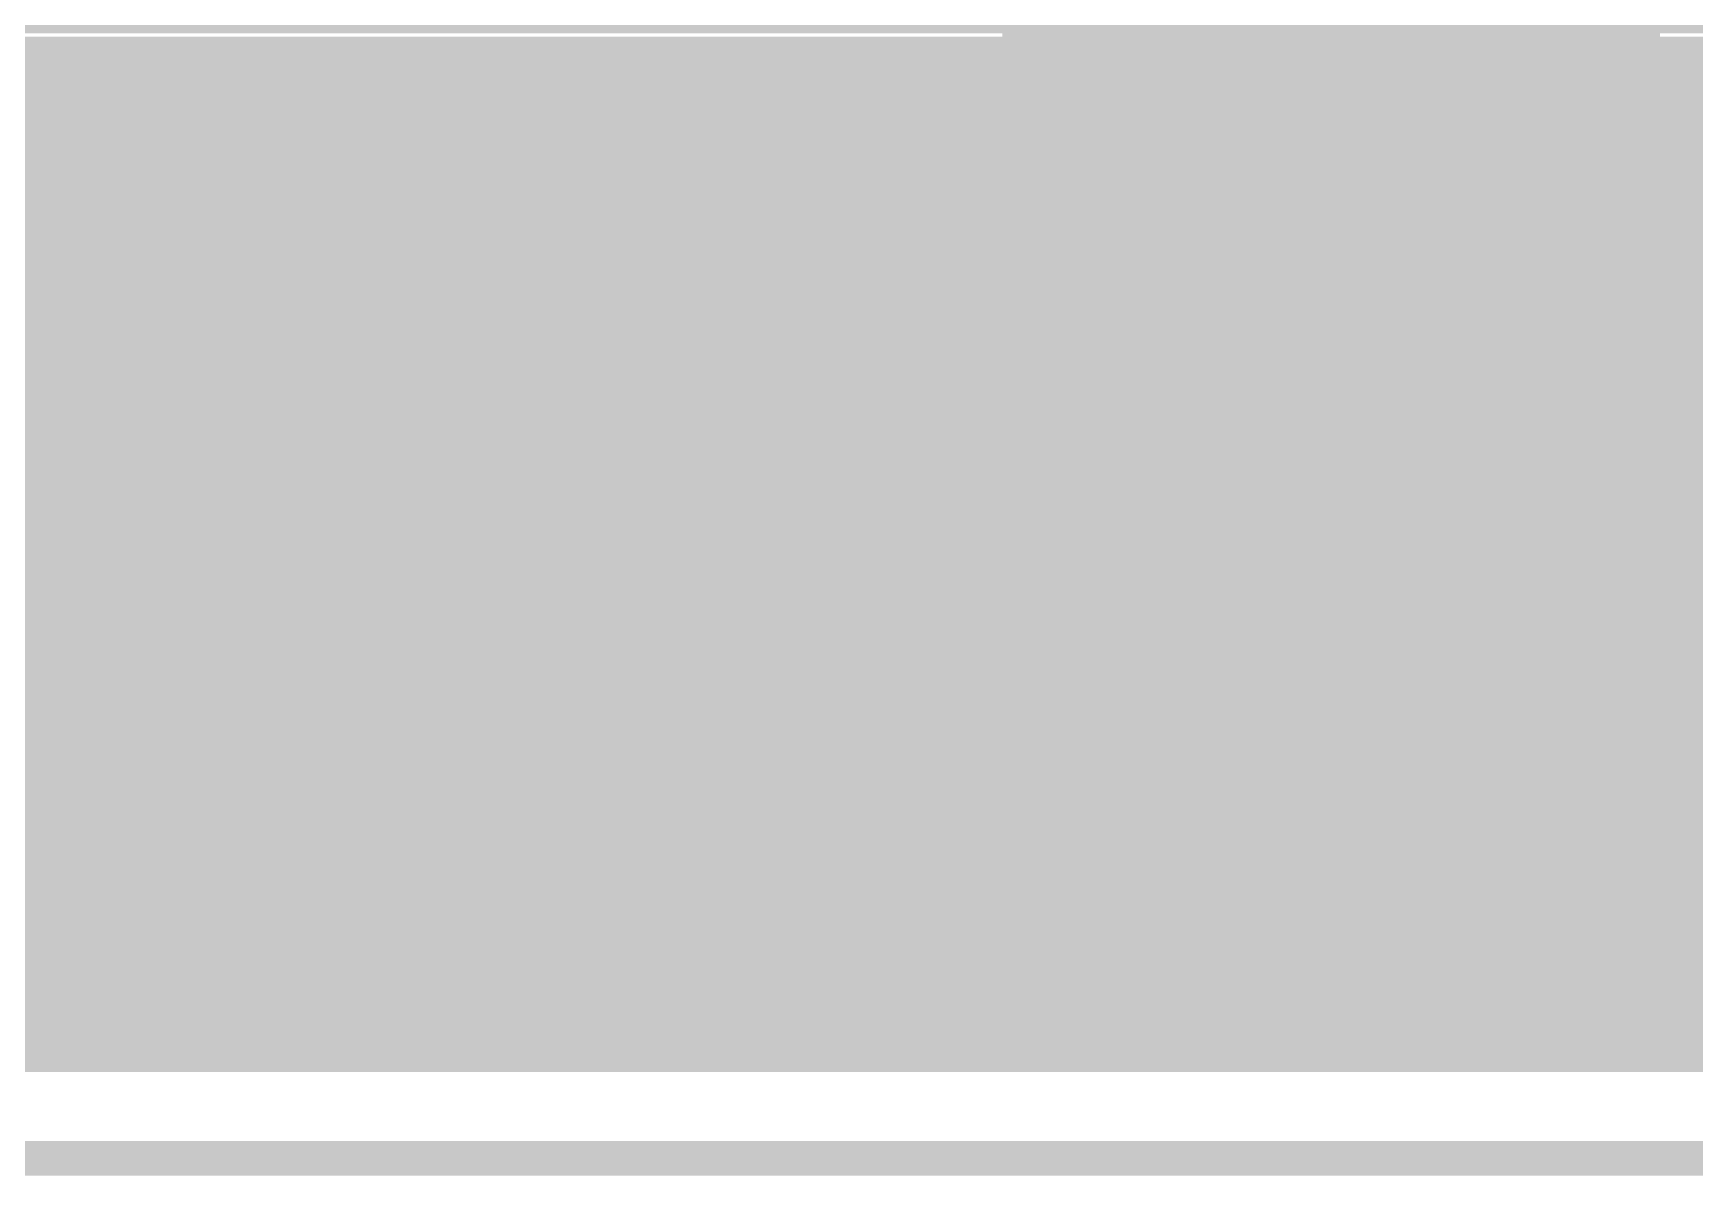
# Model space of a CAD drawing. Header units: millimetres. Extents: x 1.9 to 5.81, y 3 to 5.61.
# Drawn here: x 2.425 to 2.905, y 2.995 to 3.325 of the extents above; entities that cross this region are included whole.
import ezdxf

# ---------------------------------------------------------------- set-up
doc = ezdxf.new("R2010")
doc.units = ezdxf.units.MM
doc.header["$MEASUREMENT"] = 0
for name, color, linetype in [('BottomLayer', 5, 'Continuous'), ('BottomSolder', 6, 'Continuous'), ('KeepOutLayer', 6, 'Continuous'), ('MultiLayer', 9, 'Continuous'), ('TopLayer', 1, 'Continuous'), ('TopOverlay', 2, 'Continuous'), ('TopPaste', 8, 'Continuous'), ('TopSolder', 216, 'Continuous')]:
    doc.layers.add(name, color=color, linetype=linetype)

msp = doc.modelspace()

# ---------------------------------------------------------------- linework, layer by layer
at = {"layer": 'BottomLayer', "const_width": 0.01}
for points in [[(2.27, 3.319), (3.975, 3.319)], [(2.42, 3.03), (2.42, 3.319)], [(2.43, 3.03), (2.43, 3.319)], [(2.44, 3.03), (2.44, 3.319)], [(2.45, 3.03), (2.45, 3.319)], [(2.46, 3.03), (2.46, 3.319)], [(2.47, 3.03), (2.47, 3.319)], [(2.48, 3.03), (2.48, 3.319)], [(2.49, 3.03), (2.49, 3.319)], [(2.5, 3.03), (2.5, 3.319)], [(2.51, 3.03), (2.51, 3.319)], [(2.52, 3.03), (2.52, 3.319)], [(2.53, 3.03), (2.53, 3.319)], [(2.54, 3.03), (2.54, 3.319)], [(2.55, 3.03), (2.55, 3.319)], [(2.56, 3.03), (2.56, 3.319)], [(2.57, 3.03), (2.57, 3.319)], [(2.58, 3.03), (2.58, 3.319)], [(2.59, 3.03), (2.59, 3.319)], [(2.6, 3.03), (2.6, 3.319)], [(2.61, 3.03), (2.61, 3.319)], [(2.62, 3.03), (2.62, 3.319)], [(2.63, 3.03), (2.63, 3.319)], [(2.64, 3.03), (2.64, 3.319)], [(2.65, 3.03), (2.65, 3.319)], [(2.66, 3.03), (2.66, 3.319)], [(2.67, 3.03), (2.67, 3.319)], [(2.68, 3.03), (2.68, 3.319)], [(2.69, 3.03), (2.69, 3.319)], [(2.7, 3.03), (2.7, 3.319)], [(2.71, 3.03), (2.71, 3.319)], [(2.72, 3.03), (2.72, 3.319)], [(2.73, 3.03), (2.73, 3.319)], [(2.74, 3.03), (2.74, 3.319)], [(2.75, 3.03), (2.75, 3.319)], [(2.76, 3.03), (2.76, 3.319)], [(2.77, 3.03), (2.77, 3.319)], [(2.78, 3.03), (2.78, 3.319)], [(2.79, 3.03), (2.79, 3.319)], [(2.8, 3.03), (2.8, 3.319)], [(2.81, 3.03), (2.81, 3.319)], [(2.82, 3.03), (2.82, 3.319)], [(2.83, 3.03), (2.83, 3.319)], [(2.84, 3.03), (2.84, 3.319)], [(2.85, 3.03), (2.85, 3.319)], [(2.86, 3.03), (2.86, 3.319)], [(2.87, 3.03), (2.87, 3.319)], [(2.88, 3.03), (2.88, 3.319)], [(2.89, 3.03), (2.89, 3.319)], [(2.9, 3.03), (2.9, 3.319)], [(2.91, 3.03), (2.91, 3.319)], [(1.93, 3.31), (4.14116, 3.31)], [(1.93, 3.3), (4.15116, 3.3)], [(1.93, 3.29), (4.16116, 3.29)], [(1.93, 3.28), (4.17116, 3.28)], [(1.93, 3.27), (4.18116, 3.27)], [(1.93, 3.26), (4.19719, 3.26)], [(1.93, 3.25), (5.15616, 3.25)], [(1.93, 3.24), (5.16616, 3.24)], [(1.93, 3.23), (5.17616, 3.23)], [(1.93, 3.22), (5.18616, 3.22)], [(1.93, 3.21), (5.19616, 3.21)], [(1.93, 3.2), (5.20616, 3.2)], [(2.03041, 3.19), (5.21616, 3.19)], [(2.05123, 3.18), (5.22616, 3.18)], [(2.06423, 3.17), (5.23616, 3.17)], [(2.07365, 3.16), (5.24592, 3.16)], [(2.08078, 3.15), (5.245, 3.15)], [(2.08617, 3.14), (5.24592, 3.14)], [(2.09014, 3.13), (5.24877, 3.13)], [(2.09287, 3.12), (5.2539, 3.12)], [(2.09447, 3.11), (5.26225, 3.11)], [(2.095, 3.1), (5.27709, 3.1)], [(2.09447, 3.09), (5.60553, 3.09)], [(2.09287, 3.08), (5.60713, 3.08)], [(2.09014, 3.07), (5.60986, 3.07)], [(2.08617, 3.06), (5.61383, 3.06)], [(2.08078, 3.05), (5.61922, 3.05)], [(2.07365, 3.04), (5.62635, 3.04)], [(2.06423, 3.03), (5.63577, 3.03)], [(2.06423, 3.03), (5.63577, 3.03)]]:
    msp.add_lwpolyline(points, dxfattribs=at)
at = {"layer": 'BottomLayer'}
for points, const_width in [([(2.4175, 3.319, 1), (2.4225, 3.319, 1)], 0.005), ([(2.4275, 3.319, 1), (2.4325, 3.319, 1)], 0.005), ([(2.4375, 3.319, 1), (2.4425, 3.319, 1)], 0.005), ([(2.4475, 3.319, 1), (2.4525, 3.319, 1)], 0.005), ([(2.4575, 3.319, 1), (2.4625, 3.319, 1)], 0.005), ([(2.4675, 3.319, 1), (2.4725, 3.319, 1)], 0.005), ([(2.4775, 3.319, 1), (2.4825, 3.319, 1)], 0.005), ([(2.4875, 3.319, 1), (2.4925, 3.319, 1)], 0.005), ([(2.4975, 3.319, 1), (2.5025, 3.319, 1)], 0.005), ([(2.5075, 3.319, 1), (2.5125, 3.319, 1)], 0.005), ([(2.5175, 3.319, 1), (2.5225, 3.319, 1)], 0.005), ([(2.5275, 3.319, 1), (2.5325, 3.319, 1)], 0.005), ([(2.5375, 3.319, 1), (2.5425, 3.319, 1)], 0.005), ([(2.5475, 3.319, 1), (2.5525, 3.319, 1)], 0.005), ([(2.5575, 3.319, 1), (2.5625, 3.319, 1)], 0.005), ([(2.5675, 3.319, 1), (2.5725, 3.319, 1)], 0.005), ([(2.5775, 3.319, 1), (2.5825, 3.319, 1)], 0.005), ([(2.5875, 3.319, 1), (2.5925, 3.319, 1)], 0.005), ([(2.5975, 3.319, 1), (2.6025, 3.319, 1)], 0.005), ([(2.6075, 3.319, 1), (2.6125, 3.319, 1)], 0.005), ([(2.6175, 3.319, 1), (2.6225, 3.319, 1)], 0.005), ([(2.6275, 3.319, 1), (2.6325, 3.319, 1)], 0.005), ([(2.6375, 3.319, 1), (2.6425, 3.319, 1)], 0.005), ([(2.6475, 3.319, 1), (2.6525, 3.319, 1)], 0.005), ([(2.6575, 3.319, 1), (2.6625, 3.319, 1)], 0.005), ([(2.6675, 3.319, 1), (2.6725, 3.319, 1)], 0.005), ([(2.6775, 3.319, 1), (2.6825, 3.319, 1)], 0.005), ([(2.6875, 3.319, 1), (2.6925, 3.319, 1)], 0.005), ([(2.6975, 3.319, 1), (2.7025, 3.319, 1)], 0.005), ([(2.7075, 3.319, 1), (2.7125, 3.319, 1)], 0.005), ([(2.7175, 3.319, 1), (2.7225, 3.319, 1)], 0.005), ([(2.7275, 3.319, 1), (2.7325, 3.319, 1)], 0.005), ([(2.7375, 3.319, 1), (2.7425, 3.319, 1)], 0.005), ([(2.7475, 3.319, 1), (2.7525, 3.319, 1)], 0.005), ([(2.7575, 3.319, 1), (2.7625, 3.319, 1)], 0.005), ([(2.7675, 3.319, 1), (2.7725, 3.319, 1)], 0.005), ([(2.7775, 3.319, 1), (2.7825, 3.319, 1)], 0.005), ([(2.7875, 3.319, 1), (2.7925, 3.319, 1)], 0.005), ([(2.7975, 3.319, 1), (2.8025, 3.319, 1)], 0.005), ([(2.8075, 3.319, 1), (2.8125, 3.319, 1)], 0.005), ([(2.8175, 3.319, 1), (2.8225, 3.319, 1)], 0.005), ([(2.8275, 3.319, 1), (2.8325, 3.319, 1)], 0.005), ([(2.8375, 3.319, 1), (2.8425, 3.319, 1)], 0.005), ([(2.8475, 3.319, 1), (2.8525, 3.319, 1)], 0.005), ([(2.8575, 3.319, 1), (2.8625, 3.319, 1)], 0.005), ([(2.8675, 3.319, 1), (2.8725, 3.319, 1)], 0.005), ([(2.8775, 3.319, 1), (2.8825, 3.319, 1)], 0.005), ([(2.8875, 3.319, 1), (2.8925, 3.319, 1)], 0.005), ([(2.8975, 3.319, 1), (2.9025, 3.319, 1)], 0.005), ([(2.9075, 3.319, 1), (2.9125, 3.319, 1)], 0.005), ([(2.83, 3.28, 1), (2.85, 3.28, 1)], 0.02), ([(2.44, 3.2, 1), (2.46, 3.2, 1)], 0.02), ([(2.79, 3.15, 1), (2.81, 3.15, 1)], 0.02), ([(2.4175, 3.03, 1), (2.4225, 3.03, 1)], 0.005), ([(2.4275, 3.03, 1), (2.4325, 3.03, 1)], 0.005), ([(2.4375, 3.03, 1), (2.4425, 3.03, 1)], 0.005), ([(2.4475, 3.03, 1), (2.4525, 3.03, 1)], 0.005), ([(2.4575, 3.03, 1), (2.4625, 3.03, 1)], 0.005), ([(2.4675, 3.03, 1), (2.4725, 3.03, 1)], 0.005), ([(2.4775, 3.03, 1), (2.4825, 3.03, 1)], 0.005), ([(2.4875, 3.03, 1), (2.4925, 3.03, 1)], 0.005), ([(2.4975, 3.03, 1), (2.5025, 3.03, 1)], 0.005), ([(2.5075, 3.03, 1), (2.5125, 3.03, 1)], 0.005), ([(2.5175, 3.03, 1), (2.5225, 3.03, 1)], 0.005), ([(2.5275, 3.03, 1), (2.5325, 3.03, 1)], 0.005), ([(2.5375, 3.03, 1), (2.5425, 3.03, 1)], 0.005), ([(2.5475, 3.03, 1), (2.5525, 3.03, 1)], 0.005), ([(2.5575, 3.03, 1), (2.5625, 3.03, 1)], 0.005), ([(2.5675, 3.03, 1), (2.5725, 3.03, 1)], 0.005), ([(2.5775, 3.03, 1), (2.5825, 3.03, 1)], 0.005), ([(2.5875, 3.03, 1), (2.5925, 3.03, 1)], 0.005), ([(2.5975, 3.03, 1), (2.6025, 3.03, 1)], 0.005), ([(2.6075, 3.03, 1), (2.6125, 3.03, 1)], 0.005), ([(2.6175, 3.03, 1), (2.6225, 3.03, 1)], 0.005), ([(2.6275, 3.03, 1), (2.6325, 3.03, 1)], 0.005), ([(2.6375, 3.03, 1), (2.6425, 3.03, 1)], 0.005), ([(2.6475, 3.03, 1), (2.6525, 3.03, 1)], 0.005), ([(2.6575, 3.03, 1), (2.6625, 3.03, 1)], 0.005), ([(2.6675, 3.03, 1), (2.6725, 3.03, 1)], 0.005), ([(2.6775, 3.03, 1), (2.6825, 3.03, 1)], 0.005), ([(2.6875, 3.03, 1), (2.6925, 3.03, 1)], 0.005), ([(2.6975, 3.03, 1), (2.7025, 3.03, 1)], 0.005), ([(2.7075, 3.03, 1), (2.7125, 3.03, 1)], 0.005), ([(2.7175, 3.03, 1), (2.7225, 3.03, 1)], 0.005), ([(2.7275, 3.03, 1), (2.7325, 3.03, 1)], 0.005), ([(2.7375, 3.03, 1), (2.7425, 3.03, 1)], 0.005), ([(2.7475, 3.03, 1), (2.7525, 3.03, 1)], 0.005), ([(2.7575, 3.03, 1), (2.7625, 3.03, 1)], 0.005), ([(2.7675, 3.03, 1), (2.7725, 3.03, 1)], 0.005), ([(2.7775, 3.03, 1), (2.7825, 3.03, 1)], 0.005), ([(2.7875, 3.03, 1), (2.7925, 3.03, 1)], 0.005), ([(2.7975, 3.03, 1), (2.8025, 3.03, 1)], 0.005), ([(2.8075, 3.03, 1), (2.8125, 3.03, 1)], 0.005), ([(2.8175, 3.03, 1), (2.8225, 3.03, 1)], 0.005), ([(2.8275, 3.03, 1), (2.8325, 3.03, 1)], 0.005), ([(2.8375, 3.03, 1), (2.8425, 3.03, 1)], 0.005), ([(2.8475, 3.03, 1), (2.8525, 3.03, 1)], 0.005), ([(2.8575, 3.03, 1), (2.8625, 3.03, 1)], 0.005), ([(2.8675, 3.03, 1), (2.8725, 3.03, 1)], 0.005), ([(2.8775, 3.03, 1), (2.8825, 3.03, 1)], 0.005), ([(2.8875, 3.03, 1), (2.8925, 3.03, 1)], 0.005), ([(2.8975, 3.03, 1), (2.9025, 3.03, 1)], 0.005), ([(2.9075, 3.03, 1), (2.9125, 3.03, 1)], 0.005)]:
    msp.add_lwpolyline(points, format="xyb", close=True, dxfattribs=dict(at, const_width=const_width))
at = {"layer": 'BottomSolder', "const_width": 0.024}
for points in [[(2.828, 3.28, 1), (2.852, 3.28, 1)], [(2.828, 3.28, 1), (2.852, 3.28, 1)], [(2.438, 3.2, 1), (2.462, 3.2, 1)], [(2.438, 3.2, 1), (2.462, 3.2, 1)], [(2.788, 3.15, 1), (2.812, 3.15, 1)], [(2.788, 3.15, 1), (2.812, 3.15, 1)]]:
    msp.add_lwpolyline(points, format="xyb", close=True, dxfattribs=at)
at = {"layer": 'KeepOutLayer', "const_width": 0.01}
msp.add_lwpolyline([(1.9, 3), (5.8, 3)], dxfattribs=at)
at = {"layer": 'MultiLayer', "const_width": 0.02}
for points in [[(2.83, 3.28, 1), (2.85, 3.28, 1)], [(2.44, 3.2, 1), (2.46, 3.2, 1)], [(2.79, 3.15, 1), (2.81, 3.15, 1)]]:
    msp.add_lwpolyline(points, format="xyb", close=True, dxfattribs=at)
at = {"layer": 'TopLayer'}
for points, const_width in [([(2.72, 3.28243), (2.72, 3.379)], 0.01), ([(2.73, 3.27243), (2.73, 3.379)], 0.01), ([(2.74, 3.26243), (2.74, 3.379)], 0.01), ([(2.75, 3.255), (2.75, 3.379)], 0.01), ([(2.76, 3.255), (2.76, 3.379)], 0.01), ([(2.77, 3.255), (2.77, 3.379)], 0.01), ([(2.78, 3.255), (2.78, 3.379)], 0.01), ([(2.79, 3.255), (2.79, 3.379)], 0.01), ([(2.8, 3.255), (2.8, 3.379)], 0.01), ([(2.81, 3.255), (2.81, 3.379)], 0.01), ([(2.82, 3.255), (2.82, 3.379)], 0.01), ([(2.83, 3.255), (2.83, 3.379)], 0.01), ([(2.84, 3.255), (2.84, 3.379)], 0.01), ([(2.85, 3.255), (2.85, 3.379)], 0.01), ([(2.86, 3.255), (2.86, 3.379)], 0.01), ([(2.87, 3.255), (2.87, 3.379)], 0.01), ([(2.88, 3.255), (2.88, 3.379)], 0.01), ([(2.715, 3.28743), (2.715, 3.335)], 0.01), ([(2.885, 3.255), (2.885, 3.335)], 0.01), ([(2.715, 3.33), (2.885, 3.33)], 0.01), ([(2.715, 3.32), (2.885, 3.32)], 0.01), ([(2.715, 3.31), (2.885, 3.31)], 0.01), ([(2.35, 3.29), (2.65, 3.29)], 0.04), ([(2.715, 3.3), (2.885, 3.3)], 0.01), ([(2.67, 3.29), (2.735, 3.225)], 0.01), ([(2.715, 3.29), (2.885, 3.29)], 0.01), ([(2.715, 3.28743), (2.74743, 3.255)], 0.01), ([(2.72243, 3.28), (2.885, 3.28)], 0.01), ([(2.73243, 3.27), (2.885, 3.27)], 0.01), ([(2.74243, 3.26), (2.885, 3.26)], 0.01), ([(2.74743, 3.255), (2.885, 3.255)], 0.01), ([(2.415, 3.245), (2.585, 3.245)], 0.01), ([(2.42, 3.03), (2.42, 3.245)], 0.01), ([(2.43, 3.03), (2.43, 3.245)], 0.01), ([(2.44, 3.03), (2.44, 3.245)], 0.01), ([(2.45, 3.03), (2.45, 3.245)], 0.01), ([(2.46, 3.03), (2.46, 3.245)], 0.01), ([(2.47, 3.03), (2.47, 3.245)], 0.01), ([(2.48, 3.03), (2.48, 3.245)], 0.01), ([(2.49, 3.03), (2.49, 3.245)], 0.01), ([(2.5, 3.03), (2.5, 3.245)], 0.01), ([(2.51, 3.03), (2.51, 3.245)], 0.01), ([(2.52, 3.03), (2.52, 3.245)], 0.01), ([(2.53, 3.03), (2.53, 3.245)], 0.01), ([(2.54, 3.03), (2.54, 3.245)], 0.01), ([(2.55, 3.03), (2.55, 3.245)], 0.01), ([(2.56, 3.03), (2.56, 3.245)], 0.01), ([(2.57, 3.03), (2.57, 3.245)], 0.01), ([(2.58, 3.03), (2.58, 3.245)], 0.01), ([(2.585, 3.245), (2.65, 3.245)], 0.01), ([(2.585, 3.245), (2.65, 3.245)], 0.01), ([(2.59, 3.155), (2.59, 3.245)], 0.01), ([(2.6, 3.155), (2.6, 3.245)], 0.01), ([(2.61, 3.155), (2.61, 3.245)], 0.01), ([(2.62, 3.155), (2.62, 3.245)], 0.01), ([(2.63, 3.155), (2.63, 3.245)], 0.01), ([(2.64, 3.155), (2.64, 3.245)], 0.01), ([(2.65, 3.245), (2.67257, 3.245)], 0.01), ([(2.65, 3.155), (2.65, 3.245)], 0.01), ([(2.66, 3.155), (2.66, 3.245)], 0.01), ([(2.67, 3.155), (2.67, 3.245)], 0.01), ([(2.67257, 3.245), (2.71377, 3.2038)], 0.01), ([(1.93, 3.24), (2.67757, 3.24)], 0.01), ([(2.68, 3.155), (2.68, 3.23757)], 0.01), ([(1.93, 3.23), (2.68757, 3.23)], 0.01), ([(2.69, 3.155), (2.69, 3.22757)], 0.01), ([(2.735, 3.225), (3.98, 3.225)], 0.01), ([(1.93, 3.22), (2.69757, 3.22)], 0.01), ([(2.7, 3.155), (2.7, 3.21757)], 0.01), ([(1.93, 3.21), (2.70757, 3.21)], 0.01), ([(2.71, 3.155), (2.71, 3.20757)], 0.01), ([(1.93, 3.2), (2.71842, 3.2)], 0.01), ([(2.72, 3.03), (2.72, 3.19902)], 0.01), ([(2.73, 3.03), (2.73, 3.19542)], 0.01), ([(2.735, 3.195), (3.98, 3.195)], 0.01), ([(2.74, 3.03), (2.74, 3.195)], 0.01), ([(2.75, 3.03), (2.75, 3.195)], 0.01), ([(2.76, 3.03), (2.76, 3.195)], 0.01), ([(2.77, 3.03), (2.77, 3.195)], 0.01), ([(2.78, 3.03), (2.78, 3.195)], 0.01), ([(2.79, 3.03), (2.79, 3.195)], 0.01), ([(2.8, 3.03), (2.8, 3.195)], 0.01), ([(2.81, 3.03), (2.81, 3.195)], 0.01), ([(2.82, 3.03), (2.82, 3.195)], 0.01), ([(2.83, 3.03), (2.83, 3.195)], 0.01), ([(2.84, 3.03), (2.84, 3.195)], 0.01), ([(2.85, 3.03), (2.85, 3.195)], 0.01), ([(2.86, 3.03), (2.86, 3.195)], 0.01), ([(2.87, 3.03), (2.87, 3.195)], 0.01), ([(2.88, 3.03), (2.88, 3.195)], 0.01), ([(2.89, 3.155), (2.89, 3.195)], 0.01), ([(2.9, 3.155), (2.9, 3.195)], 0.01), ([(2.91, 3.155), (2.91, 3.195)], 0.01), ([(2.03041, 3.19), (5.26225, 3.19)], 0.01), ([(2.05123, 3.18), (5.2539, 3.18)], 0.01), ([(2.06423, 3.17), (5.24877, 3.17)], 0.01), ([(2.07365, 3.16), (5.24592, 3.16)], 0.01), ([(2.585, 3.155), (2.715, 3.155)], 0.01), ([(2.585, 3.065), (2.585, 3.155)], 0.01), ([(2.65, 3.11), (2.65, 3.15)], 0.02), ([(2.715, 3.065), (2.715, 3.155)], 0.01), ([(2.885, 3.155), (3.015, 3.155)], 0.01), ([(2.885, 3.065), (2.885, 3.155)], 0.01), ([(2.415, 3.15), (2.585, 3.15)], 0.01), ([(2.715, 3.15), (2.885, 3.15)], 0.01), ([(2.415, 3.14), (2.585, 3.14)], 0.01), ([(2.715, 3.14), (2.885, 3.14)], 0.01), ([(2.415, 3.13), (2.585, 3.13)], 0.01), ([(2.715, 3.13), (2.885, 3.13)], 0.01), ([(2.35, 3.11), (5.05, 3.11)], 0.04), ([(2.415, 3.12), (2.585, 3.12)], 0.01), ([(2.715, 3.12), (2.885, 3.12)], 0.01), ([(2.59, 3.11), (2.65, 3.11)], 0.02), ([(2.65, 3.11), (2.71, 3.11)], 0.02), ([(2.65, 3.07), (2.65, 3.11)], 0.02), ([(2.89, 3.11), (2.95, 3.11)], 0.02), ([(2.415, 3.11), (2.585, 3.11)], 0.01), ([(2.715, 3.11), (2.885, 3.11)], 0.01), ([(2.415, 3.1), (2.585, 3.1)], 0.01), ([(2.715, 3.1), (2.885, 3.1)], 0.01), ([(2.415, 3.09), (2.585, 3.09)], 0.01), ([(2.715, 3.09), (2.885, 3.09)], 0.01), ([(2.415, 3.08), (2.585, 3.08)], 0.01), ([(2.715, 3.08), (2.885, 3.08)], 0.01), ([(2.415, 3.07), (2.585, 3.07)], 0.01), ([(2.715, 3.07), (2.885, 3.07)], 0.01), ([(2.585, 3.065), (2.715, 3.065)], 0.01), ([(2.59, 3.03), (2.59, 3.065)], 0.01), ([(2.6, 3.03), (2.6, 3.065)], 0.01), ([(2.61, 3.03), (2.61, 3.065)], 0.01), ([(2.62, 3.03), (2.62, 3.065)], 0.01), ([(2.63, 3.03), (2.63, 3.065)], 0.01), ([(2.64, 3.03), (2.64, 3.065)], 0.01), ([(2.65, 3.03), (2.65, 3.065)], 0.01), ([(2.66, 3.03), (2.66, 3.065)], 0.01), ([(2.67, 3.03), (2.67, 3.065)], 0.01), ([(2.68, 3.03), (2.68, 3.065)], 0.01), ([(2.69, 3.03), (2.69, 3.065)], 0.01), ([(2.7, 3.03), (2.7, 3.065)], 0.01), ([(2.71, 3.03), (2.71, 3.065)], 0.01), ([(2.885, 3.065), (3.015, 3.065)], 0.01), ([(2.89, 3.03), (2.89, 3.065)], 0.01), ([(2.9, 3.03), (2.9, 3.065)], 0.01), ([(2.91, 3.03), (2.91, 3.065)], 0.01), ([(2.08617, 3.06), (5.61383, 3.06)], 0.01), ([(2.08078, 3.05), (5.61922, 3.05)], 0.01), ([(2.07365, 3.04), (5.62635, 3.04)], 0.01), ([(2.06423, 3.03), (5.63577, 3.03)], 0.01), ([(2.06423, 3.03), (5.63577, 3.03)], 0.01)]:
    msp.add_lwpolyline(points, dxfattribs=dict(at, const_width=const_width))
for points, const_width in [([(2.7125, 3.33, 1), (2.7175, 3.33, 1)], 0.005), ([(2.8825, 3.33, 1), (2.8875, 3.33, 1)], 0.005), ([(2.7125, 3.32, 1), (2.7175, 3.32, 1)], 0.005), ([(2.8825, 3.32, 1), (2.8875, 3.32, 1)], 0.005), ([(2.7125, 3.31, 1), (2.7175, 3.31, 1)], 0.005), ([(2.8825, 3.31, 1), (2.8875, 3.31, 1)], 0.005), ([(2.64, 3.29, 1), (2.66, 3.29, 1)], 0.02), ([(2.7125, 3.3, 1), (2.7175, 3.3, 1)], 0.005), ([(2.8825, 3.3, 1), (2.8875, 3.3, 1)], 0.005), ([(2.83, 3.28, 1), (2.85, 3.28, 1)], 0.02), ([(2.6675, 3.29, 1), (2.6725, 3.29, 1)], 0.005), ([(2.7125, 3.29, 1), (2.7175, 3.29, 1)], 0.005), ([(2.8825, 3.29, 1), (2.8875, 3.29, 1)], 0.005), ([(2.7125, 3.28743, 1), (2.7175, 3.28743, 1)], 0.005), ([(2.7125, 3.28743, 1), (2.7175, 3.28743, 1)], 0.005), ([(2.7175, 3.28243, 1), (2.7225, 3.28243, 1)], 0.005), ([(2.71993, 3.28, 1), (2.72493, 3.28, 1)], 0.005), ([(2.8825, 3.28, 1), (2.8875, 3.28, 1)], 0.005), ([(2.7275, 3.27243, 1), (2.7325, 3.27243, 1)], 0.005), ([(2.72993, 3.27, 1), (2.73493, 3.27, 1)], 0.005), ([(2.8825, 3.27, 1), (2.8875, 3.27, 1)], 0.005), ([(2.7375, 3.26243, 1), (2.7425, 3.26243, 1)], 0.005), ([(2.73993, 3.26, 1), (2.74493, 3.26, 1)], 0.005), ([(2.8825, 3.26, 1), (2.8875, 3.26, 1)], 0.005), ([(2.74493, 3.255, 1), (2.74993, 3.255, 1)], 0.005), ([(2.74493, 3.255, 1), (2.74993, 3.255, 1)], 0.005), ([(2.7475, 3.255, 1), (2.7525, 3.255, 1)], 0.005), ([(2.7575, 3.255, 1), (2.7625, 3.255, 1)], 0.005), ([(2.7675, 3.255, 1), (2.7725, 3.255, 1)], 0.005), ([(2.7775, 3.255, 1), (2.7825, 3.255, 1)], 0.005), ([(2.7875, 3.255, 1), (2.7925, 3.255, 1)], 0.005), ([(2.7975, 3.255, 1), (2.8025, 3.255, 1)], 0.005), ([(2.8075, 3.255, 1), (2.8125, 3.255, 1)], 0.005), ([(2.8175, 3.255, 1), (2.8225, 3.255, 1)], 0.005), ([(2.8275, 3.255, 1), (2.8325, 3.255, 1)], 0.005), ([(2.8375, 3.255, 1), (2.8425, 3.255, 1)], 0.005), ([(2.8475, 3.255, 1), (2.8525, 3.255, 1)], 0.005), ([(2.8575, 3.255, 1), (2.8625, 3.255, 1)], 0.005), ([(2.8675, 3.255, 1), (2.8725, 3.255, 1)], 0.005), ([(2.8775, 3.255, 1), (2.8825, 3.255, 1)], 0.005), ([(2.8825, 3.255, 1), (2.8875, 3.255, 1)], 0.005), ([(2.8825, 3.255, 1), (2.8875, 3.255, 1)], 0.005), ([(2.4175, 3.245, 1), (2.4225, 3.245, 1)], 0.005), ([(2.4275, 3.245, 1), (2.4325, 3.245, 1)], 0.005), ([(2.4375, 3.245, 1), (2.4425, 3.245, 1)], 0.005), ([(2.4475, 3.245, 1), (2.4525, 3.245, 1)], 0.005), ([(2.4575, 3.245, 1), (2.4625, 3.245, 1)], 0.005), ([(2.4675, 3.245, 1), (2.4725, 3.245, 1)], 0.005), ([(2.4775, 3.245, 1), (2.4825, 3.245, 1)], 0.005), ([(2.4875, 3.245, 1), (2.4925, 3.245, 1)], 0.005), ([(2.4975, 3.245, 1), (2.5025, 3.245, 1)], 0.005), ([(2.5075, 3.245, 1), (2.5125, 3.245, 1)], 0.005), ([(2.5175, 3.245, 1), (2.5225, 3.245, 1)], 0.005), ([(2.5275, 3.245, 1), (2.5325, 3.245, 1)], 0.005), ([(2.5375, 3.245, 1), (2.5425, 3.245, 1)], 0.005), ([(2.5475, 3.245, 1), (2.5525, 3.245, 1)], 0.005), ([(2.5575, 3.245, 1), (2.5625, 3.245, 1)], 0.005), ([(2.5675, 3.245, 1), (2.5725, 3.245, 1)], 0.005), ([(2.5775, 3.245, 1), (2.5825, 3.245, 1)], 0.005), ([(2.5825, 3.245, 1), (2.5875, 3.245, 1)], 0.005), ([(2.5825, 3.245, 1), (2.5875, 3.245, 1)], 0.005), ([(2.5825, 3.245, 1), (2.5875, 3.245, 1)], 0.005), ([(2.5875, 3.245, 1), (2.5925, 3.245, 1)], 0.005), ([(2.5975, 3.245, 1), (2.6025, 3.245, 1)], 0.005), ([(2.6075, 3.245, 1), (2.6125, 3.245, 1)], 0.005), ([(2.6175, 3.245, 1), (2.6225, 3.245, 1)], 0.005), ([(2.6275, 3.245, 1), (2.6325, 3.245, 1)], 0.005), ([(2.6375, 3.245, 1), (2.6425, 3.245, 1)], 0.005), ([(2.6475, 3.245, 1), (2.6525, 3.245, 1)], 0.005), ([(2.6475, 3.245, 1), (2.6525, 3.245, 1)], 0.005), ([(2.6475, 3.245, 1), (2.6525, 3.245, 1)], 0.005), ([(2.6475, 3.245, 1), (2.6525, 3.245, 1)], 0.005), ([(2.6575, 3.245, 1), (2.6625, 3.245, 1)], 0.005), ([(2.6675, 3.245, 1), (2.6725, 3.245, 1)], 0.005), ([(2.67007, 3.245, 1), (2.67507, 3.245, 1)], 0.005), ([(2.67007, 3.245, 1), (2.67507, 3.245, 1)], 0.005), ([(2.67507, 3.24, 1), (2.68007, 3.24, 1)], 0.005), ([(2.6775, 3.23757, 1), (2.6825, 3.23757, 1)], 0.005), ([(2.68507, 3.23, 1), (2.69007, 3.23, 1)], 0.005), ([(2.6875, 3.22757, 1), (2.6925, 3.22757, 1)], 0.005), ([(2.7325, 3.225, 1), (2.7375, 3.225, 1)], 0.005), ([(2.7325, 3.225, 1), (2.7375, 3.225, 1)], 0.005), ([(2.69507, 3.22, 1), (2.70007, 3.22, 1)], 0.005), ([(2.6975, 3.21757, 1), (2.7025, 3.21757, 1)], 0.005), ([(2.44, 3.2, 1), (2.46, 3.2, 1)], 0.02), ([(2.70507, 3.21, 1), (2.71007, 3.21, 1)], 0.005), ([(2.7075, 3.20757, 1), (2.7125, 3.20757, 1)], 0.005), ([(2.71127, 3.2038, 1), (2.71627, 3.2038, 1)], 0.005), ([(2.71127, 3.2038, 1), (2.71627, 3.2038, 1)], 0.005), ([(2.71129, 3.20379, 1), (2.71629, 3.20379, 1)], 0.005), ([(2.71592, 3.2, 1), (2.72092, 3.2, 1)], 0.005), ([(2.7175, 3.19902, 1), (2.7225, 3.19902, 1)], 0.005), ([(2.7275, 3.19542, 1), (2.7325, 3.19542, 1)], 0.005), ([(2.7325, 3.195, 1), (2.7375, 3.195, 1)], 0.005), ([(2.7325, 3.195, 1), (2.7375, 3.195, 1)], 0.005), ([(2.7325, 3.195, 1), (2.7375, 3.195, 1)], 0.005), ([(2.7375, 3.195, 1), (2.7425, 3.195, 1)], 0.005), ([(2.7475, 3.195, 1), (2.7525, 3.195, 1)], 0.005), ([(2.7575, 3.195, 1), (2.7625, 3.195, 1)], 0.005), ([(2.7675, 3.195, 1), (2.7725, 3.195, 1)], 0.005), ([(2.7775, 3.195, 1), (2.7825, 3.195, 1)], 0.005), ([(2.7875, 3.195, 1), (2.7925, 3.195, 1)], 0.005), ([(2.7975, 3.195, 1), (2.8025, 3.195, 1)], 0.005), ([(2.8075, 3.195, 1), (2.8125, 3.195, 1)], 0.005), ([(2.8175, 3.195, 1), (2.8225, 3.195, 1)], 0.005), ([(2.8275, 3.195, 1), (2.8325, 3.195, 1)], 0.005), ([(2.8375, 3.195, 1), (2.8425, 3.195, 1)], 0.005), ([(2.8475, 3.195, 1), (2.8525, 3.195, 1)], 0.005), ([(2.8575, 3.195, 1), (2.8625, 3.195, 1)], 0.005), ([(2.8675, 3.195, 1), (2.8725, 3.195, 1)], 0.005), ([(2.8775, 3.195, 1), (2.8825, 3.195, 1)], 0.005), ([(2.8875, 3.195, 1), (2.8925, 3.195, 1)], 0.005), ([(2.8975, 3.195, 1), (2.9025, 3.195, 1)], 0.005), ([(2.9075, 3.195, 1), (2.9125, 3.195, 1)], 0.005), ([(2.79, 3.15, 1), (2.81, 3.15, 1)], 0.02), ([(2.5825, 3.155, 1), (2.5875, 3.155, 1)], 0.005), ([(2.5825, 3.155, 1), (2.5875, 3.155, 1)], 0.005), ([(2.5875, 3.155, 1), (2.5925, 3.155, 1)], 0.005), ([(2.5975, 3.155, 1), (2.6025, 3.155, 1)], 0.005), ([(2.6075, 3.155, 1), (2.6125, 3.155, 1)], 0.005), ([(2.6175, 3.155, 1), (2.6225, 3.155, 1)], 0.005), ([(2.6275, 3.155, 1), (2.6325, 3.155, 1)], 0.005), ([(2.6375, 3.155, 1), (2.6425, 3.155, 1)], 0.005), ([(2.645, 3.15, 1), (2.655, 3.15, 1)], 0.01), ([(2.6475, 3.155, 1), (2.6525, 3.155, 1)], 0.005), ([(2.6575, 3.155, 1), (2.6625, 3.155, 1)], 0.005), ([(2.6675, 3.155, 1), (2.6725, 3.155, 1)], 0.005), ([(2.6775, 3.155, 1), (2.6825, 3.155, 1)], 0.005), ([(2.6875, 3.155, 1), (2.6925, 3.155, 1)], 0.005), ([(2.6975, 3.155, 1), (2.7025, 3.155, 1)], 0.005), ([(2.7075, 3.155, 1), (2.7125, 3.155, 1)], 0.005), ([(2.7125, 3.155, 1), (2.7175, 3.155, 1)], 0.005), ([(2.7125, 3.155, 1), (2.7175, 3.155, 1)], 0.005), ([(2.8825, 3.155, 1), (2.8875, 3.155, 1)], 0.005), ([(2.8825, 3.155, 1), (2.8875, 3.155, 1)], 0.005), ([(2.8875, 3.155, 1), (2.8925, 3.155, 1)], 0.005), ([(2.8975, 3.155, 1), (2.9025, 3.155, 1)], 0.005), ([(2.9075, 3.155, 1), (2.9125, 3.155, 1)], 0.005), ([(2.5825, 3.15, 1), (2.5875, 3.15, 1)], 0.005), ([(2.7125, 3.15, 1), (2.7175, 3.15, 1)], 0.005), ([(2.8825, 3.15, 1), (2.8875, 3.15, 1)], 0.005), ([(2.5825, 3.14, 1), (2.5875, 3.14, 1)], 0.005), ([(2.7125, 3.14, 1), (2.7175, 3.14, 1)], 0.005), ([(2.8825, 3.14, 1), (2.8875, 3.14, 1)], 0.005), ([(2.5825, 3.13, 1), (2.5875, 3.13, 1)], 0.005), ([(2.7125, 3.13, 1), (2.7175, 3.13, 1)], 0.005), ([(2.8825, 3.13, 1), (2.8875, 3.13, 1)], 0.005), ([(2.5825, 3.12, 1), (2.5875, 3.12, 1)], 0.005), ([(2.7125, 3.12, 1), (2.7175, 3.12, 1)], 0.005), ([(2.8825, 3.12, 1), (2.8875, 3.12, 1)], 0.005), ([(2.585, 3.11, 1), (2.595, 3.11, 1)], 0.01), ([(2.645, 3.11, 1), (2.655, 3.11, 1)], 0.01), ([(2.645, 3.11, 1), (2.655, 3.11, 1)], 0.01), ([(2.645, 3.11, 1), (2.655, 3.11, 1)], 0.01), ([(2.645, 3.11, 1), (2.655, 3.11, 1)], 0.01), ([(2.705, 3.11, 1), (2.715, 3.11, 1)], 0.01), ([(2.885, 3.11, 1), (2.895, 3.11, 1)], 0.01), ([(2.5825, 3.11, 1), (2.5875, 3.11, 1)], 0.005), ([(2.7125, 3.11, 1), (2.7175, 3.11, 1)], 0.005), ([(2.8825, 3.11, 1), (2.8875, 3.11, 1)], 0.005), ([(2.5825, 3.1, 1), (2.5875, 3.1, 1)], 0.005), ([(2.7125, 3.1, 1), (2.7175, 3.1, 1)], 0.005), ([(2.8825, 3.1, 1), (2.8875, 3.1, 1)], 0.005), ([(2.5825, 3.09, 1), (2.5875, 3.09, 1)], 0.005), ([(2.7125, 3.09, 1), (2.7175, 3.09, 1)], 0.005), ([(2.8825, 3.09, 1), (2.8875, 3.09, 1)], 0.005), ([(2.5825, 3.08, 1), (2.5875, 3.08, 1)], 0.005), ([(2.7125, 3.08, 1), (2.7175, 3.08, 1)], 0.005), ([(2.8825, 3.08, 1), (2.8875, 3.08, 1)], 0.005), ([(2.645, 3.07, 1), (2.655, 3.07, 1)], 0.01), ([(2.5825, 3.07, 1), (2.5875, 3.07, 1)], 0.005), ([(2.7125, 3.07, 1), (2.7175, 3.07, 1)], 0.005), ([(2.8825, 3.07, 1), (2.8875, 3.07, 1)], 0.005), ([(2.5825, 3.065, 1), (2.5875, 3.065, 1)], 0.005), ([(2.5825, 3.065, 1), (2.5875, 3.065, 1)], 0.005), ([(2.5875, 3.065, 1), (2.5925, 3.065, 1)], 0.005), ([(2.5975, 3.065, 1), (2.6025, 3.065, 1)], 0.005), ([(2.6075, 3.065, 1), (2.6125, 3.065, 1)], 0.005), ([(2.6175, 3.065, 1), (2.6225, 3.065, 1)], 0.005), ([(2.6275, 3.065, 1), (2.6325, 3.065, 1)], 0.005), ([(2.6375, 3.065, 1), (2.6425, 3.065, 1)], 0.005), ([(2.6475, 3.065, 1), (2.6525, 3.065, 1)], 0.005), ([(2.6575, 3.065, 1), (2.6625, 3.065, 1)], 0.005), ([(2.6675, 3.065, 1), (2.6725, 3.065, 1)], 0.005), ([(2.6775, 3.065, 1), (2.6825, 3.065, 1)], 0.005), ([(2.6875, 3.065, 1), (2.6925, 3.065, 1)], 0.005), ([(2.6975, 3.065, 1), (2.7025, 3.065, 1)], 0.005), ([(2.7075, 3.065, 1), (2.7125, 3.065, 1)], 0.005), ([(2.7125, 3.065, 1), (2.7175, 3.065, 1)], 0.005), ([(2.7125, 3.065, 1), (2.7175, 3.065, 1)], 0.005), ([(2.8825, 3.065, 1), (2.8875, 3.065, 1)], 0.005), ([(2.8825, 3.065, 1), (2.8875, 3.065, 1)], 0.005), ([(2.8875, 3.065, 1), (2.8925, 3.065, 1)], 0.005), ([(2.8975, 3.065, 1), (2.9025, 3.065, 1)], 0.005), ([(2.9075, 3.065, 1), (2.9125, 3.065, 1)], 0.005), ([(2.4175, 3.03, 1), (2.4225, 3.03, 1)], 0.005), ([(2.4275, 3.03, 1), (2.4325, 3.03, 1)], 0.005), ([(2.4375, 3.03, 1), (2.4425, 3.03, 1)], 0.005), ([(2.4475, 3.03, 1), (2.4525, 3.03, 1)], 0.005), ([(2.4575, 3.03, 1), (2.4625, 3.03, 1)], 0.005), ([(2.4675, 3.03, 1), (2.4725, 3.03, 1)], 0.005), ([(2.4775, 3.03, 1), (2.4825, 3.03, 1)], 0.005), ([(2.4875, 3.03, 1), (2.4925, 3.03, 1)], 0.005), ([(2.4975, 3.03, 1), (2.5025, 3.03, 1)], 0.005), ([(2.5075, 3.03, 1), (2.5125, 3.03, 1)], 0.005), ([(2.5175, 3.03, 1), (2.5225, 3.03, 1)], 0.005), ([(2.5275, 3.03, 1), (2.5325, 3.03, 1)], 0.005), ([(2.5375, 3.03, 1), (2.5425, 3.03, 1)], 0.005), ([(2.5475, 3.03, 1), (2.5525, 3.03, 1)], 0.005), ([(2.5575, 3.03, 1), (2.5625, 3.03, 1)], 0.005), ([(2.5675, 3.03, 1), (2.5725, 3.03, 1)], 0.005), ([(2.5775, 3.03, 1), (2.5825, 3.03, 1)], 0.005), ([(2.5875, 3.03, 1), (2.5925, 3.03, 1)], 0.005), ([(2.5975, 3.03, 1), (2.6025, 3.03, 1)], 0.005), ([(2.6075, 3.03, 1), (2.6125, 3.03, 1)], 0.005), ([(2.6175, 3.03, 1), (2.6225, 3.03, 1)], 0.005), ([(2.6275, 3.03, 1), (2.6325, 3.03, 1)], 0.005), ([(2.6375, 3.03, 1), (2.6425, 3.03, 1)], 0.005), ([(2.6475, 3.03, 1), (2.6525, 3.03, 1)], 0.005), ([(2.6575, 3.03, 1), (2.6625, 3.03, 1)], 0.005), ([(2.6675, 3.03, 1), (2.6725, 3.03, 1)], 0.005), ([(2.6775, 3.03, 1), (2.6825, 3.03, 1)], 0.005), ([(2.6875, 3.03, 1), (2.6925, 3.03, 1)], 0.005), ([(2.6975, 3.03, 1), (2.7025, 3.03, 1)], 0.005), ([(2.7075, 3.03, 1), (2.7125, 3.03, 1)], 0.005), ([(2.7175, 3.03, 1), (2.7225, 3.03, 1)], 0.005), ([(2.7275, 3.03, 1), (2.7325, 3.03, 1)], 0.005), ([(2.7375, 3.03, 1), (2.7425, 3.03, 1)], 0.005), ([(2.7475, 3.03, 1), (2.7525, 3.03, 1)], 0.005), ([(2.7575, 3.03, 1), (2.7625, 3.03, 1)], 0.005), ([(2.7675, 3.03, 1), (2.7725, 3.03, 1)], 0.005), ([(2.7775, 3.03, 1), (2.7825, 3.03, 1)], 0.005), ([(2.7875, 3.03, 1), (2.7925, 3.03, 1)], 0.005), ([(2.7975, 3.03, 1), (2.8025, 3.03, 1)], 0.005), ([(2.8075, 3.03, 1), (2.8125, 3.03, 1)], 0.005), ([(2.8175, 3.03, 1), (2.8225, 3.03, 1)], 0.005), ([(2.8275, 3.03, 1), (2.8325, 3.03, 1)], 0.005), ([(2.8375, 3.03, 1), (2.8425, 3.03, 1)], 0.005), ([(2.8475, 3.03, 1), (2.8525, 3.03, 1)], 0.005), ([(2.8575, 3.03, 1), (2.8625, 3.03, 1)], 0.005), ([(2.8675, 3.03, 1), (2.8725, 3.03, 1)], 0.005), ([(2.8775, 3.03, 1), (2.8825, 3.03, 1)], 0.005), ([(2.8875, 3.03, 1), (2.8925, 3.03, 1)], 0.005), ([(2.8975, 3.03, 1), (2.9025, 3.03, 1)], 0.005), ([(2.9075, 3.03, 1), (2.9125, 3.03, 1)], 0.005)]:
    msp.add_lwpolyline(points, format="xyb", close=True, dxfattribs=dict(at, const_width=const_width))
at = {"layer": 'TopLayer', "const_width": 0.01}
for points in [[(2.735, 3.195, -0.19906), (2.71377, 3.2038)], [(2.735, 3.195, -0.198912), (2.71379, 3.20379)]]:
    msp.add_lwpolyline(points, format="xyb", dxfattribs=at)
at = {"layer": 'TopLayer'}
for points in [[(2.61, 3.27), (2.69, 3.27), (2.61, 3.31), (2.69, 3.31)], [(2.61, 3.09), (2.69, 3.09), (2.61, 3.13), (2.69, 3.13)]]:
    msp.add_solid(points, dxfattribs=at)
at = {"layer": 'TopOverlay', "const_width": 0.01}
for points in [[(2.29, 3.33), (2.71, 3.33)], [(2.71, 3.07), (2.71, 3.33)], [(2.89, 3.07), (2.89, 3.33)], [(2.89, 3.33), (3.31, 3.33)], [(2.29, 3.07), (2.71, 3.07)], [(2.89, 3.07), (3.31, 3.07)]]:
    msp.add_lwpolyline(points, dxfattribs=at)
at = {"layer": 'TopOverlay', "const_width": 0.005}
for points in [[(2.7075, 3.33, 1), (2.7125, 3.33, 1)], [(2.7075, 3.33, 1), (2.7125, 3.33, 1)], [(2.8875, 3.33, 1), (2.8925, 3.33, 1)], [(2.8875, 3.33, 1), (2.8925, 3.33, 1)], [(2.7075, 3.07, 1), (2.7125, 3.07, 1)], [(2.7075, 3.07, 1), (2.7125, 3.07, 1)], [(2.8875, 3.07, 1), (2.8925, 3.07, 1)], [(2.8875, 3.07, 1), (2.8925, 3.07, 1)]]:
    msp.add_lwpolyline(points, format="xyb", close=True, dxfattribs=at)
at = {"layer": 'TopPaste'}
for points in [[(2.61, 3.27), (2.69, 3.27), (2.61, 3.31), (2.69, 3.31)], [(2.61, 3.27), (2.69, 3.27), (2.61, 3.31), (2.69, 3.31)], [(2.61, 3.09), (2.69, 3.09), (2.61, 3.13), (2.69, 3.13)], [(2.61, 3.09), (2.69, 3.09), (2.61, 3.13), (2.69, 3.13)]]:
    msp.add_solid(points, dxfattribs=at)
at = {"layer": 'TopSolder', "const_width": 0.024}
for points in [[(2.828, 3.28, 1), (2.852, 3.28, 1)], [(2.828, 3.28, 1), (2.852, 3.28, 1)], [(2.438, 3.2, 1), (2.462, 3.2, 1)], [(2.438, 3.2, 1), (2.462, 3.2, 1)], [(2.788, 3.15, 1), (2.812, 3.15, 1)], [(2.788, 3.15, 1), (2.812, 3.15, 1)]]:
    msp.add_lwpolyline(points, format="xyb", close=True, dxfattribs=at)
at = {"layer": 'TopSolder'}
for points in [[(2.606, 3.266), (2.694, 3.266), (2.606, 3.314), (2.694, 3.314)], [(2.606, 3.266), (2.694, 3.266), (2.606, 3.314), (2.694, 3.314)], [(2.606, 3.086), (2.694, 3.086), (2.606, 3.134), (2.694, 3.134)], [(2.606, 3.086), (2.694, 3.086), (2.606, 3.134), (2.694, 3.134)]]:
    msp.add_solid(points, dxfattribs=at)

doc.saveas('drawing.dxf')
